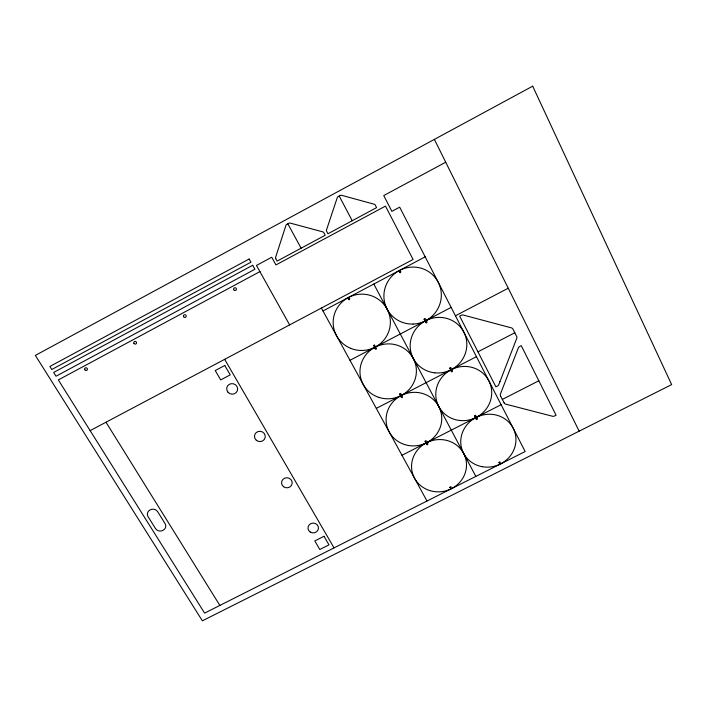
<?xml version="1.0" encoding="UTF-8"?>
<svg xmlns="http://www.w3.org/2000/svg" width="707" height="707" viewBox="0 0 707 707"><rect width="100%" height="100%" fill="white"/><g stroke="black" fill="none" stroke-linecap="round" stroke-linejoin="round"><path stroke-width="1.06" d="M340.27 195.468L338.14 196.617A1.803 1.776 83.8 0 0 337.239 197.721L326.51 229.916A1.776 1.768 70.6 0 0 326.669 231.313L327.968 233.761L376.601 207.628L375.32 205.154A1.794 1.768 -78.6 0 0 374.242 204.235L341.675 195.326A1.803 1.776 84.9 0 0 340.279 195.477M445.71 162.212L383.742 195.574L391.881 211.349L399.676 207.169L525.16 451.534L204.606 613.119L58.336 379.924L260.008 271.559M90.142 430.625L413.074 259.469L385.474 206.09L275.969 264.913L271.727 257.233L256.464 265.443L289.631 324.893M322.984 310.956L425.181 256.835M349.992 360.296L451.146 307.404M455.449 315.773L508.236 288.226M477.959 351.812L514.82 332.758M376.31 408.39L476.447 356.673M502.341 399.411L538.831 380.773M401.974 455.281L501.113 404.704M105.988 422.229L219.868 605.431M224.658 359.333L334.031 547.881M275.783 258.682L277.109 261.095L325.229 235.237L323.921 232.797A1.776 1.759 64.9 0 0 322.834 231.887L290.294 223.112A1.794 1.759 57.1 0 0 288.907 223.262L286.795 224.384A1.794 1.759 56.2 0 0 285.902 225.48L275.615 257.295A1.768 1.741 41.8 0 0 275.792 258.674M321.402 308.058L427.001 501.016M287.846 223.819L301.111 248.201M373.809 284.046L475.829 476.403M339.201 196.042L352.219 220.725M500.574 395.955L504.109 402.857M434.381 139.385L579.166 431.155M504.126 402.849A2.616 2.483 -26.4 0 0 505.646 404.13L552.441 416.229A2.616 2.448 -28.7 0 0 554.482 416.008L556.073 415.221L521.28 345.679L519.672 346.51A2.66 2.536 -33.5 0 0 518.266 348.091L500.45 393.967A2.625 2.492 -26.8 0 0 500.591 395.938M474.609 416.052C476.368 418.615 476.368 413.418 474.609 415.999M476.05 418.827C477.543 421.46 478.153 416.202 476.058 418.774M498.93 462.643C500.671 465.162 500.627 460.01 498.939 462.59M348.295 298.946C349.709 301.845 350.601 296.357 348.304 298.893M373.482 345.679C374.993 348.489 375.585 343.089 373.49 345.617M375.037 348.551C376.531 351.361 377.167 345.979 375.046 348.498M399.375 271.903C400.71 274.846 401.709 269.349 399.375 271.842M399.579 394.099C400.975 396.883 401.744 391.607 399.579 394.099M401.099 396.901C402.743 399.605 403.043 394.338 401.099 396.901M424.067 319.211C425.455 322.109 426.303 316.603 424.067 319.211M425.596 322.127C427.001 324.999 427.806 319.555 425.596 322.127M425.031 441.309C426.339 444.031 427.249 438.861 425.031 441.309M426.507 444.04C427.956 446.727 428.61 441.522 426.507 444.04M449.661 368.223C451.022 370.998 451.985 365.678 449.67 368.161M451.146 371.06C452.648 373.879 453.152 368.453 451.146 371.06M449.846 487.344C451.252 489.986 451.959 484.843 449.846 487.344M499.946 381.639L498.859 384.467A2.634 2.501 -27.4 0 1 497.481 386.004L495.899 386.835L459.674 316.144L461.282 315.304A2.678 2.589 -33.9 0 1 463.394 315.075L511.461 327.88A2.678 2.563 -35.4 0 1 513.008 329.197L516.605 336.329A2.669 2.554 -34.6 0 1 516.737 338.379L499.946 381.639M532.689 86.174L35.35 355.4L202.37 620.826L671.65 384.599L532.689 86.174M249.164 259.001L49.897 366.456L51.797 369.496L250.941 262.191L249.164 259.001M252.673 265.284L53.652 372.448L56.021 376.23L254.9 269.261L252.673 265.284M224.782 365.484L215.228 370.539L220.708 379.915L230.235 374.878L224.782 365.484M324.018 536.286L314.801 540.952L319.794 549.498L328.994 544.858L324.018 536.286M155.452 528.483L148.108 516.746A5.356 4.94 14.8 0 1 149.743 510.127A16.888 15.554 13.9 0 1 150.405 509.774A5.356 4.94 14.8 0 1 157.714 511.771L165.04 523.534A5.329 4.914 13.7 0 1 163.379 530.109A16.924 15.607 14.6 0 1 162.716 530.462A5.329 4.914 13.7 0 1 155.452 528.483M378.872 397.387A28.262 27.423 -13 0 0 415.902 365.855A28.262 27.423 -13 0 0 369.761 350.769A28.262 27.423 -13 0 0 378.872 397.387M350.61 348.312A28.616 28.147 -9.8 0 0 390.158 318.724A28.616 28.147 -9.8 0 0 344.548 299.927A28.616 28.147 -9.8 0 0 350.61 348.312M434.725 372.81A28.51 27.617 -25.9 0 0 464.711 333.987A28.51 27.617 -25.9 0 0 416.07 328.755A28.51 27.617 -25.9 0 0 434.725 372.81M404.581 444.544A27.918 26.725 -14.1 0 0 441.309 413.736A27.918 26.725 -14.1 0 0 395.876 399.075A27.918 26.725 -14.1 0 0 404.581 444.544M413.056 324.053A28.881 28.342 -32.8 0 0 437.253 280.511A28.881 28.342 -32.8 0 0 387.516 282.137A28.881 28.342 -32.8 0 0 413.056 324.053M459.842 420.497A28.147 26.919 -23 0 0 489.677 382.584A28.147 26.919 -23 0 0 441.707 377.547A28.147 26.919 -23 0 0 459.842 420.497M482.395 466.726A27.812 26.239 -21.4 0 0 514.669 431.721A27.812 26.239 -21.4 0 0 467.981 423.617A27.812 26.239 -21.4 0 0 482.395 466.726M429.644 490.525A27.582 26.053 -14.7 0 0 466.09 460.416A27.582 26.053 -14.7 0 0 421.337 446.17A27.582 26.053 -14.7 0 0 429.644 490.525M228.016 392.235A5.497 5.258 17.1 0 0 237.331 390.777A5.497 5.258 17.1 0 0 231.171 383.68A5.497 5.258 17.1 0 0 228.016 392.235M256.279 440.222A5.409 5.143 9.6 0 0 265.16 437.562A5.409 5.143 9.6 0 0 258.17 431.517A5.409 5.143 9.6 0 0 256.279 440.222M283.595 486.725A5.329 5.029 4.1 0 0 292.15 483.526A5.329 5.029 4.1 0 0 284.877 478.109A5.329 5.029 4.1 0 0 283.595 486.725M310.258 532.053A5.258 4.914 0.3 0 0 318.468 528.368A5.258 4.914 0.3 0 0 310.939 523.578A5.258 4.914 0.3 0 0 310.258 532.053M84.84 369.734A1.414 1.317 29.5 0 0 87.244 369.858A1.414 1.317 29.5 0 0 86.024 367.79A1.414 1.317 29.5 0 0 84.84 369.734M133.959 343.363A1.414 1.334 30.3 0 0 136.371 343.487A1.414 1.334 30.3 0 0 135.178 341.393A1.414 1.334 30.3 0 0 133.959 343.363M183.608 316.701A1.414 1.352 31.5 0 0 186.029 316.833A1.414 1.352 31.5 0 0 184.854 314.712A1.414 1.352 31.5 0 0 183.608 316.701M233.743 289.676A1.414 1.379 33.8 0 0 236.165 289.976A1.414 1.379 33.8 0 0 235.166 287.758A1.414 1.379 33.8 0 0 233.743 289.676"/></g></svg>
